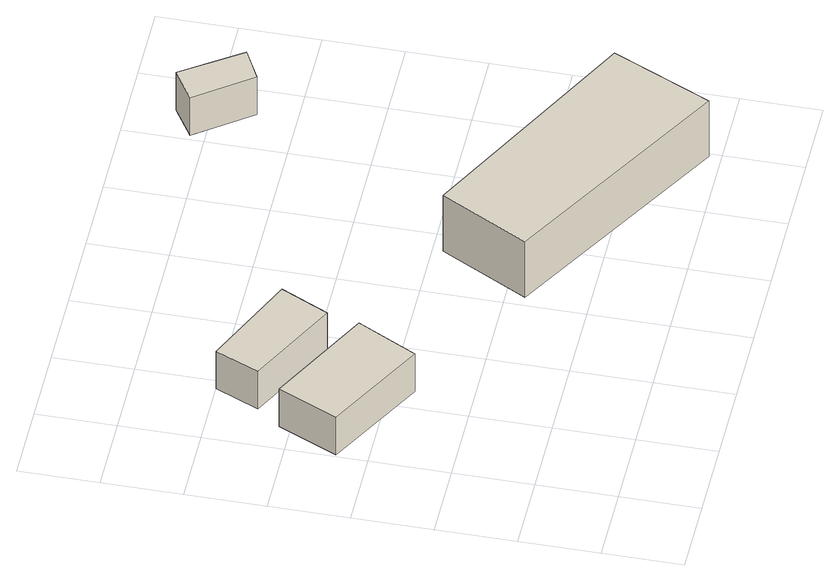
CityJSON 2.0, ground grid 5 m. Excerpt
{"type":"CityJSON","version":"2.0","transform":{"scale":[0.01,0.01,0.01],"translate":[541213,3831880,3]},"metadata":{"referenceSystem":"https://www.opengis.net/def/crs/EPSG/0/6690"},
"CityObjects":{
"building1":{"type":"Building","attributes":{"計測周辺長":22.93,"1/2500図郭":84,"区名":"大正区","町丁目名称":"船町２丁目","街区番号":1,"class":"3003","usage":"441","storeysAboveGround":1,"BuildingDetailAttribute.buildingRoofEdgeArea":30.47,"BuildingDetailAttribute.buildingStructureType":"610","BuildingDetailAttribute.buildingStructureOrgType":"2","BuildingDetailAttribute.detailedUsage":"1520","BuildingDetailAttribute.specifiedBuildingCoverageRate":0.6,"BuildingDetailAttribute.surveyYear":2017,"BuildingTsunamiRiskAttribute.description":"1","BuildingTsunamiRiskAttribute.rank":"2","BuildingTsunamiRiskAttribute.depth":0.73,"BuildingHighTideRiskAttribute.description":"1","BuildingHighTideRiskAttribute.rank":"3","BuildingHighTideRiskAttribute.depth":3.17,"BuildingIDAttribute.prefecture":"27","BuildingIDAttribute.city":"27108"},"geometry":[{"type":"Solid","lod":"1","boundaries":[[[[0,1,2,3]],[[2,4,5,3]],[[1,6,4,2]],[[0,7,6,1]],[[3,5,7,0]],[[4,6,7,5]]]]}]},
"building2":{"type":"Building","attributes":{"計測周辺長":19.46,"1/2500図郭":84,"区名":"大正区","町丁目名称":"船町２丁目","街区番号":1,"class":"3003","usage":"441","storeysAboveGround":1,"BuildingDetailAttribute.buildingRoofEdgeArea":20.84,"BuildingDetailAttribute.buildingStructureType":"610","BuildingDetailAttribute.buildingStructureOrgType":"2","BuildingDetailAttribute.detailedUsage":"1520","BuildingDetailAttribute.specifiedBuildingCoverageRate":0.6,"BuildingDetailAttribute.surveyYear":2017,"BuildingTsunamiRiskAttribute.description":"1","BuildingTsunamiRiskAttribute.rank":"2","BuildingTsunamiRiskAttribute.depth":0.75,"BuildingHighTideRiskAttribute.description":"1","BuildingHighTideRiskAttribute.rank":"3","BuildingHighTideRiskAttribute.depth":3.36,"BuildingIDAttribute.prefecture":"27","BuildingIDAttribute.city":"27108"},"geometry":[{"type":"Solid","lod":"1","boundaries":[[[[8,9,10,11]],[[10,12,13,11]],[[9,14,12,10]],[[8,15,14,9]],[[11,13,15,8]],[[12,14,15,13]]]]}]},
"building3":{"type":"Building","attributes":{"class":"3003","measuredHeight":4.5,"BuildingDetailAttribute.specifiedBuildingCoverageRate":0.6,"BuildingDetailAttribute.surveyYear":2017,"BuildingTsunamiRiskAttribute.description":"1","BuildingTsunamiRiskAttribute.rank":"2","BuildingTsunamiRiskAttribute.depth":0.81,"BuildingHighTideRiskAttribute.description":"1","BuildingHighTideRiskAttribute.rank":"3","BuildingHighTideRiskAttribute.depth":3.39,"BuildingIDAttribute.prefecture":"27","BuildingIDAttribute.city":"27108"},"geometry":[{"type":"Solid","lod":"1","boundaries":[[[[16,17,18,19]],[[18,20,21,19]],[[17,22,20,18]],[[16,23,22,17]],[[19,21,23,16]],[[20,22,23,21]]]]}]},
"building4":{"type":"Building","attributes":{"計測周辺長":13.4,"1/2500図郭":84,"区名":"大正区","町丁目名称":"船町２丁目","街区番号":1,"class":"3003","usage":"441","storeysAboveGround":1,"BuildingDetailAttribute.buildingRoofEdgeArea":10.06,"BuildingDetailAttribute.buildingStructureType":"610","BuildingDetailAttribute.buildingStructureOrgType":"2","BuildingDetailAttribute.detailedUsage":"1520","BuildingDetailAttribute.specifiedBuildingCoverageRate":0.6,"BuildingDetailAttribute.surveyYear":2017,"BuildingTsunamiRiskAttribute.description":"1","BuildingTsunamiRiskAttribute.rank":"2","BuildingTsunamiRiskAttribute.depth":0.61,"BuildingHighTideRiskAttribute.description":"1","BuildingHighTideRiskAttribute.rank":"3","BuildingHighTideRiskAttribute.depth":3.21,"BuildingIDAttribute.prefecture":"27","BuildingIDAttribute.city":"27108"},"geometry":[{"type":"Solid","lod":"1","boundaries":[[[[24,25,26,27]],[[26,28,29,27]],[[25,30,28,26]],[[24,31,30,25]],[[27,29,31,24]],[[28,30,31,29]]]]}]}
},
"vertices":[
[6,1695,15],[178,2071,15],[831,1728,15],[635,1351,15],[831,1728,315],[635,1351,315],[178,2071,315],[6,1695,315],
[301,2223,13],[423,2499,13],[1026,2230,13],[879,1928,13],[1026,2230,313],[879,1928,313],[423,2499,313],[301,2223,313],
[1564,885,9],[1858,1438,9],[3265,702,9],[2972,75,9],[3265,702,455],[2972,75,455],[1858,1438,455],[1564,885,455],
[2542,3095,2],[2740,3221,2],[2994,2849,2],[2795,2747,2],[2994,2849,302],[2795,2747,302],[2740,3221,302],[2542,3095,302]
]}
